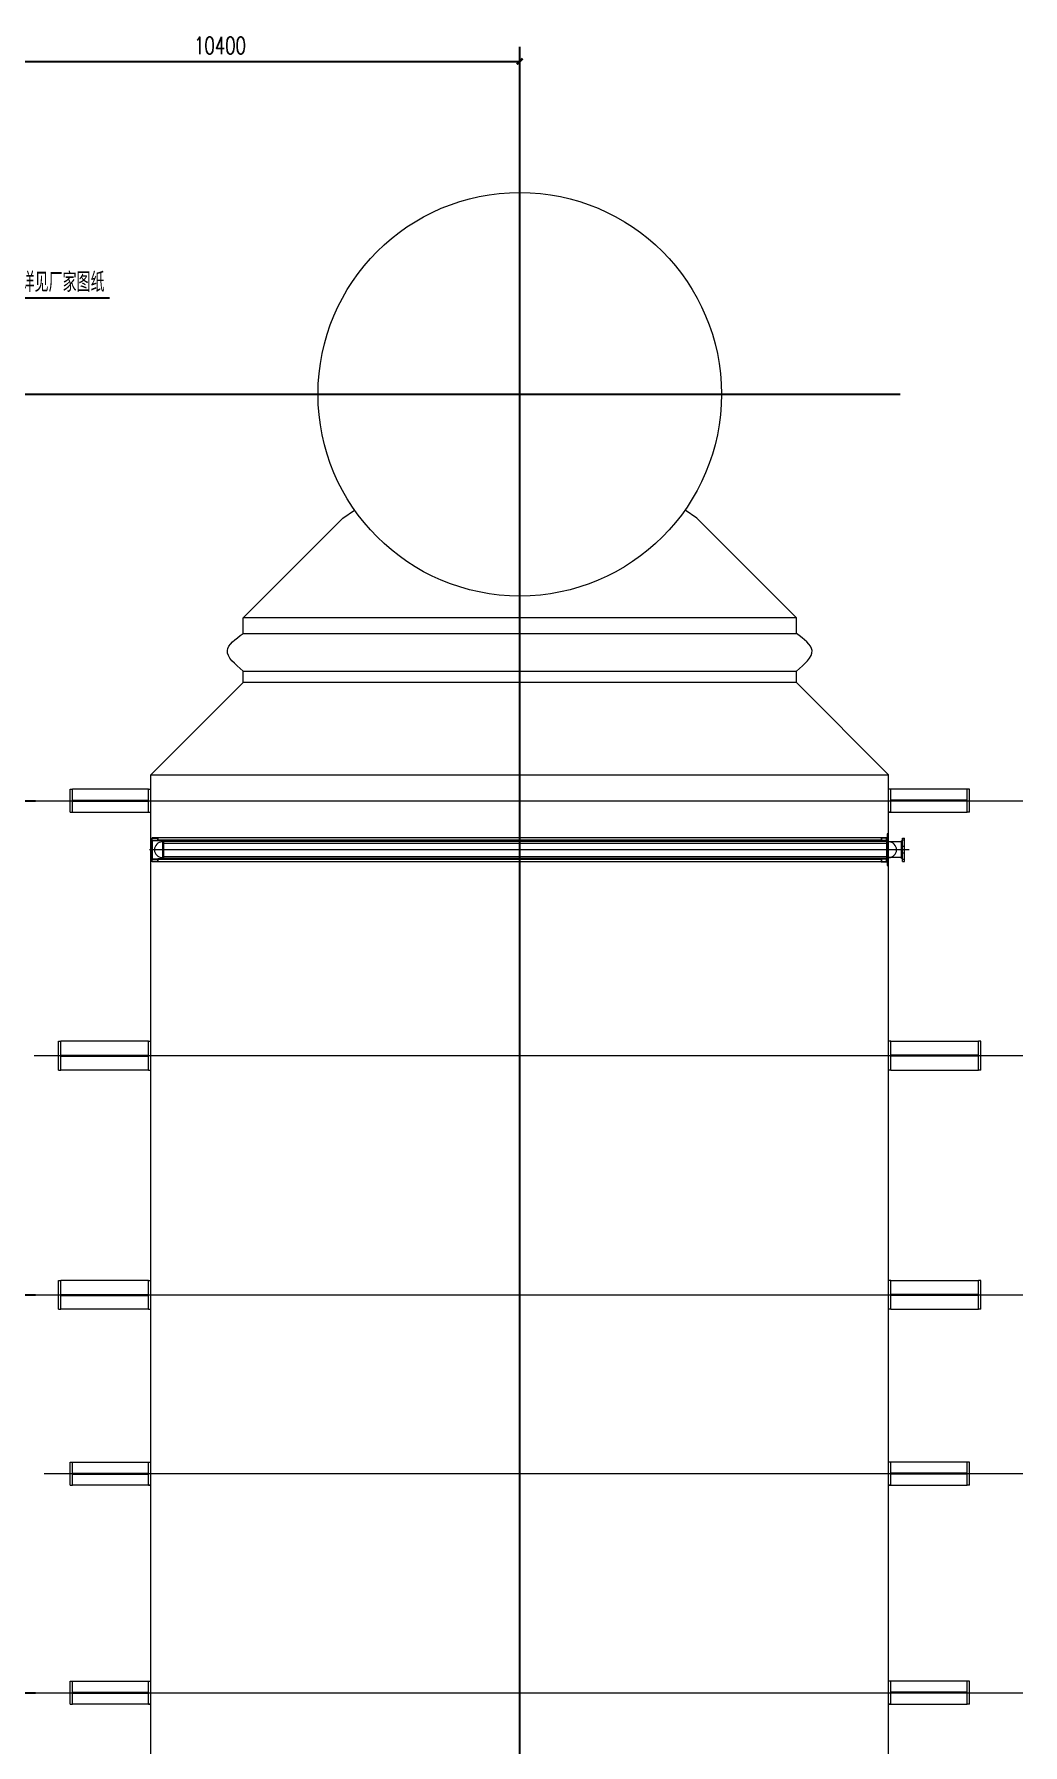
# Model space of a CAD drawing. Extents: x 32557 to 180454, y 33555 to 87700.
# Drawn here: x 107816 to 124967, y 52306 to 81974 of the extents above; entities that cross this region are included whole.
import ezdxf

# ---------------------------------------------------------------- set-up
doc = ezdxf.new("R2010")
doc.units = 0
doc.header["$LTSCALE"] = 1000
doc.header["$MEASUREMENT"] = 0
for name, color, linetype in [('DIM_LEAD', 3, 'Continuous'), ('DOTE', 1, 'Continuous'), ('PUB_DIM', 3, 'Continuous'), ('PUB_TEXT', 7, 'Continuous')]:
    doc.layers.add(name, color=color, linetype=linetype)
doc.layers.add('EQUIPMENT', color=191, linetype='Continuous', lineweight=0)
doc.styles.add('_TCH_DIM', font='SIMPLEX', dxfattribs={"bigfont": 'GBCBIG'})
doc.styles.add('_TCH_DIM_T3', font='SIMPLEX', dxfattribs={"width": 0.705882, "bigfont": 'GBCBIG'})
doc.dimstyles.new('_TCH_ARCH&&100', dxfattribs={"dimtxt": 297.5, "dimasz": 100, "dimexe": 250, "dimexo": 300, "dimgap": 126.25, "dimtad": 1, "dimdec": 0, "dimzin": 0, "dimdsep": 46, "dimtxsty": '_TCH_DIM_T3', "dimblk": 'ARCHTICK', "dimcen": 0.09, "dimclrt": 7, "dimazin": 2, "dimtfac": 1, "dimtdec": 0, "dimtix": 1, "dimtmove": 2, "dimatfit": 3, "dimfxl": 0, "dimtolj": 1, "dimtzin": 0, "dimarcsym": 0})

# ---------------------------------------------------------------- blocks, each defined once
blk = doc.blocks.new('sdfsdaf')
at = {"layer": 'EQUIPMENT'}
for p, q in [((-3072, -2151), (-2867, -2008)), ((3072, -2151), (2867, -2008)), ((-3072, -2151), (-4800, -3879)), ((4800, -3879), (3072, -2151)), ((-4800, -4150), (-4800, -3879)), ((4800, -3879), (-4800, -3879)), ((-4800, -4150), (4800, -4150)), ((4800, -4150), (4800, -3879)), ((-6400, -6600), (-4800, -5000)), ((-4806, -4800), (4800, -4800)), ((-4800, -5000), (-4800, -4800)), ((4800, -5000), (-4800, -5000)), ((4800, -5000), (4800, -4800)), ((6400, -6600), (4800, -5000)), ((-6400, -32850), (-6400, -6600)), ((-6400, -6600), (6400, -6600)), ((6400, -32850), (6400, -6600)), ((-8424, -7050), (8727, -7050)), ((-7800, -6850), (-7760, -6850)), ((-7800, -7250), (-7800, -6850)), ((-7800, -6911), (-7800, -6850)), ((-6440, -6850), (-7760, -6850)), ((-7760, -7042), (-7760, -6850)), ((-7760, -7042), (-6440, -7042)), ((-7760, -7250), (-7760, -7058)), ((-7760, -7058), (-6440, -7058)), ((-6440, -7042), (-6440, -6850)), ((-6440, -6850), (-6400, -6850)), ((-6440, -7250), (-6440, -7058)), ((-6400, -7250), (-6400, -6850)), ((-6400, -6911), (-6400, -6850)), ((7760, -6850), (6400, -6850)), ((6440, -6850), (6400, -6850)), ((6400, -7250), (6400, -6850)), ((6400, -6861), (6400, -6850)), ((6440, -7042), (6440, -6850)), ((7760, -7042), (6440, -7042)), ((6440, -7250), (6440, -7058)), ((7760, -7058), (6440, -7058)), ((7760, -7042), (7760, -6850)), ((7800, -6850), (7760, -6850)), ((7760, -7250), (7760, -7058)), ((7800, -7250), (7800, -6850)), ((7800, -6861), (7800, -6850)), ((-7800, -7250), (-7800, -7189)), ((-7800, -7250), (-7760, -7250)), ((-7760, -7250), (-6440, -7250)), ((-6440, -7250), (-6400, -7250)), ((-6400, -7250), (-6400, -7189)), ((6400, -7250), (6400, -7189)), ((6400, -7250), (7760, -7250)), ((6440, -7250), (6400, -7250)), ((7800, -7250), (7760, -7250)), ((7800, -7250), (7800, -7189)), ((6370, -7693), (-6380, -7693)), ((-6380, -7743), (-6380, -7693)), ((-6380, -7693), (-6280, -7693)), ((-6380, -8108), (-6380, -7693)), ((-6375, -7738), (-6375, -7698)), ((-6375, -7698), (-6285, -7698)), ((-6285, -7698), (-6285, -7738)), ((-6280, -7693), (-6280, -7743)), ((6370, -7693), (6270, -7693)), ((6270, -7693), (6270, -7743)), ((6365, -7698), (6275, -7698)), ((6275, -7698), (6275, -7738)), ((6365, -7738), (6365, -7698)), ((6370, -8108), (6370, -7693)), ((6370, -7743), (6370, -7693)), ((6400, -7625), (6375, -7625)), ((6375, -7625), (6375, -8175)), ((6400, -8175), (6400, -7625)), ((6643, -8103), (6643, -7698)), ((6643, -7698), (6673, -7698)), ((6673, -8103), (6673, -7698)), ((6754, -7900), (-6425, -7900)), ((-6280, -7743), (-6380, -7743)), ((-6285, -7738), (-6375, -7738)), ((-6370, -8058), (-6370, -7743)), ((6270, -7735), (-6280, -7735)), ((6270, -7743), (-6280, -7743)), ((-6202, -7764), (-6200, -7764)), ((-6200, -7753), (6375, -7753)), ((-6175, -7753), (-6200, -7753)), ((-6200, -7753), (-6200, -8048)), ((-6175, -8048), (-6175, -7753)), ((-6175, -7783), (6375, -7783)), ((6370, -7743), (6270, -7743)), ((6365, -7738), (6275, -7738)), ((6402, -7764), (6400, -7764)), ((6625, -7764), (6402, -7764)), ((6637, -7746), (6625, -7746)), ((6625, -8054), (6625, -7746)), ((6678, -7731), (6638, -7731)), ((6678, -7843), (6638, -7843)), ((6678, -7957), (6638, -7957)), ((6673, -7738), (6675, -7738)), ((6675, -8062), (6675, -7738)), ((-6380, -8058), (-6280, -8058)), ((-6380, -8108), (-6380, -8058)), ((6370, -8108), (-6380, -8108)), ((-6280, -8108), (-6380, -8108)), ((-6375, -8063), (-6285, -8063)), ((-6375, -8103), (-6375, -8063)), ((-6285, -8103), (-6375, -8103)), ((-6285, -8063), (-6285, -8103)), ((-6280, -8058), (-6280, -8108)), ((6270, -8058), (-6280, -8058)), ((6270, -8066), (-6280, -8066)), ((-6202, -8037), (-6200, -8037)), ((-6200, -8048), (6375, -8048)), ((-6200, -8048), (-6175, -8048)), ((-6175, -8018), (6375, -8018)), ((6370, -8058), (6270, -8058)), ((6370, -8058), (6270, -8058)), ((6270, -8058), (6270, -8108)), ((6270, -8108), (6370, -8108)), ((6365, -8063), (6275, -8063)), ((6275, -8063), (6275, -8103)), ((6275, -8103), (6365, -8103)), ((6365, -8103), (6365, -8063)), ((6370, -8108), (6370, -8058)), ((6375, -8175), (6400, -8175)), ((6402, -8037), (6400, -8037)), ((6625, -8037), (6402, -8037)), ((6637, -8054), (6625, -8054)), ((6678, -8069), (6638, -8069)), ((6643, -8103), (6673, -8103)), ((6673, -8062), (6675, -8062)), ((-8000, -11281), (-8000, -11220)), ((-8000, -11720), (-8000, -11220)), ((-8000, -11220), (-7960, -11220)), ((-7960, -11462), (-7960, -11220)), ((-6440, -11220), (-7960, -11220)), ((-6440, -11220), (-6400, -11220)), ((-6440, -11462), (-6440, -11220)), ((-6400, -11281), (-6400, -11220)), ((-6400, -11720), (-6400, -11220)), ((6400, -11281), (6400, -11220)), ((6400, -11720), (6400, -11220)), ((6440, -11220), (6400, -11220)), ((6440, -11462), (6440, -11220)), ((6440, -11220), (7960, -11220)), ((8000, -11220), (7960, -11220)), ((7960, -11462), (7960, -11220)), ((8000, -11281), (8000, -11220)), ((8000, -11720), (8000, -11220)), ((-8424, -11470), (8727, -11470)), ((-7960, -11462), (-6440, -11462)), ((-7960, -11478), (-6440, -11478)), ((-7960, -11720), (-7960, -11478)), ((-6440, -11720), (-6440, -11478)), ((7960, -11462), (6440, -11462)), ((7960, -11478), (6440, -11478)), ((6440, -11720), (6440, -11478)), ((7960, -11720), (7960, -11478)), ((-8000, -11720), (-8000, -11659)), ((-8000, -11720), (-7960, -11720)), ((-6440, -11720), (-7960, -11720)), ((-6440, -11720), (-6400, -11720)), ((-6400, -11720), (-6400, -11659)), ((6400, -11720), (6400, -11659)), ((6440, -11720), (6400, -11720)), ((6440, -11720), (7960, -11720)), ((8000, -11720), (7960, -11720)), ((8000, -11720), (8000, -11659)), ((-8000, -15370), (-7960, -15370)), ((-8000, -15870), (-8000, -15370)), ((-8000, -15431), (-8000, -15370)), ((-6440, -15370), (-7960, -15370)), ((-7960, -15612), (-7960, -15370)), ((-6440, -15612), (-6440, -15370)), ((-6440, -15370), (-6400, -15370)), ((-6400, -15870), (-6400, -15370)), ((-6400, -15431), (-6400, -15370)), ((6440, -15370), (6400, -15370)), ((6400, -15870), (6400, -15370)), ((6400, -15431), (6400, -15370)), ((6440, -15370), (7960, -15370)), ((6440, -15612), (6440, -15370)), ((7960, -15612), (7960, -15370)), ((8000, -15370), (7960, -15370)), ((8000, -15870), (8000, -15370)), ((8000, -15431), (8000, -15370)), ((-8424, -15620), (8727, -15620)), ((-7960, -15612), (-6440, -15612)), ((-7960, -15870), (-7960, -15628)), ((-7960, -15628), (-6440, -15628)), ((-6440, -15870), (-6440, -15628)), ((7960, -15612), (6440, -15612)), ((6440, -15870), (6440, -15628)), ((7960, -15628), (6440, -15628)), ((7960, -15870), (7960, -15628)), ((-8000, -15870), (-8000, -15809)), ((-8000, -15870), (-7960, -15870)), ((-6440, -15870), (-7960, -15870)), ((-6440, -15870), (-6400, -15870)), ((-6400, -15870), (-6400, -15809)), ((6400, -15870), (6400, -15809)), ((6440, -15870), (6400, -15870)), ((6440, -15870), (7960, -15870)), ((8000, -15870), (7960, -15870)), ((8000, -15870), (8000, -15809)), ((-7800, -18520), (-7760, -18520)), ((-7800, -18920), (-7800, -18520)), ((-7800, -18581), (-7800, -18520)), ((-7760, -18520), (-6400, -18520)), ((-7760, -18712), (-7760, -18520)), ((-6440, -18712), (-6440, -18520)), ((-6440, -18520), (-6400, -18520)), ((-6400, -18920), (-6400, -18520)), ((-6400, -18581), (-6400, -18520)), ((7760, -18520), (6400, -18520)), ((6440, -18520), (6400, -18520)), ((6400, -18920), (6400, -18520)), ((6400, -18531), (6400, -18520)), ((6440, -18712), (6440, -18520)), ((7760, -18712), (7760, -18520)), ((7800, -18520), (7760, -18520)), ((7800, -18920), (7800, -18520)), ((7800, -18531), (7800, -18520)), ((-8250, -18720), (8727, -18720)), ((-7800, -18920), (-7800, -18859)), ((-7800, -18920), (-7760, -18920)), ((-7760, -18712), (-6440, -18712)), ((-7760, -18920), (-7760, -18728)), ((-7760, -18728), (-6440, -18728)), ((-6400, -18920), (-7760, -18920)), ((-6440, -18920), (-6440, -18728)), ((-6440, -18920), (-6400, -18920)), ((-6400, -18920), (-6400, -18859)), ((6400, -18920), (6400, -18859)), ((6400, -18920), (7760, -18920)), ((6440, -18920), (6400, -18920)), ((7760, -18712), (6440, -18712)), ((6440, -18920), (6440, -18728)), ((7760, -18728), (6440, -18728)), ((7760, -18920), (7760, -18728)), ((7800, -18920), (7760, -18920)), ((7800, -18920), (7800, -18859)), ((-8424, -22520), (8727, -22520)), ((-7800, -22381), (-7800, -22320)), ((-7800, -22720), (-7800, -22320)), ((-7800, -22320), (-7760, -22320)), ((-7760, -22512), (-7760, -22320)), ((-7760, -22320), (-6400, -22320)), ((-7760, -22512), (-6440, -22512)), ((-7760, -22528), (-6440, -22528)), ((-7760, -22720), (-7760, -22528)), ((-6440, -22320), (-6400, -22320)), ((-6440, -22512), (-6440, -22320)), ((-6440, -22720), (-6440, -22528)), ((-6400, -22381), (-6400, -22320)), ((-6400, -22720), (-6400, -22320)), ((6400, -22331), (6400, -22320)), ((6400, -22720), (6400, -22320)), ((6440, -22320), (6400, -22320)), ((7760, -22320), (6400, -22320)), ((6440, -22512), (6440, -22320)), ((7760, -22512), (6440, -22512)), ((7760, -22528), (6440, -22528)), ((6440, -22720), (6440, -22528)), ((7800, -22320), (7760, -22320)), ((7760, -22512), (7760, -22320)), ((7760, -22720), (7760, -22528)), ((7800, -22331), (7800, -22320)), ((7800, -22720), (7800, -22320)), ((-7800, -22720), (-7800, -22659)), ((-7800, -22720), (-7760, -22720)), ((-6400, -22720), (-7760, -22720)), ((-6440, -22720), (-6400, -22720)), ((-6400, -22720), (-6400, -22659)), ((6400, -22720), (6400, -22659)), ((6440, -22720), (6400, -22720)), ((6400, -22720), (7760, -22720)), ((7800, -22720), (7760, -22720)), ((7800, -22720), (7800, -22659))]:
    blk.add_line(p, q, dxfattribs=at)
blk.add_circle((0, 0), 3500, dxfattribs=at)
for centre, radius, start, end in [((-6202, -7900), 136, 90, 270), ((6402, -7900), 136, 270, 90), ((6637, -7740), 6, 270, 0), ((6637, -8060), 6, 0, 90)]:
    blk.add_arc(centre, radius, start, end, dxfattribs=at)
for points in [[(-4800, -4800), (-5073, -4446), (-4800, -4150)], [(4800, -4800), (5073, -4446), (4800, -4150)]]:
    blk.add_spline(points, degree=3, dxfattribs=at)
blk = doc.blocks.new('_ArchTick')
at = {"color": 0, "linetype": 'ByBlock', "const_width": 0.4}
blk.add_lwpolyline([(-0.5, -0.5), (0.5, 0.5)], dxfattribs=at)
blk = doc.blocks.new('*D45')
at = {"layer": 'Defpoints', "color": 0, "transparency": 16777216}
for p in [(116239, 81503), (105839, 79875), (116239, 79875)]:
    blk.add_point(p, dxfattribs=at)
at = {"layer": 'PUB_DIM', "color": 0, "lineweight": -2, "transparency": 16777216}
for p, q in [((105839, 80175), (105839, 81753)), ((116239, 80175), (116239, 81753)), ((105839, 81503), (116239, 81503))]:
    blk.add_line(p, q, dxfattribs=at)
at = {"layer": 'PUB_DIM', "color": 0, "lineweight": -2, "transparency": 16777216, "xscale": 100, "yscale": 100, "zscale": 100, "rotation": 180}
blk.add_blockref('_ArchTick', (105839, 81503), dxfattribs=at)
at = {"layer": 'PUB_DIM', "color": 0, "lineweight": -2, "transparency": 16777216, "xscale": 100, "yscale": 100, "zscale": 100}
blk.add_blockref('_ArchTick', (116239, 81503), dxfattribs=at)
at = {"layer": 'PUB_DIM', "color": 7, "transparency": 16777216, "insert": (111039, 81778), "char_height": 297.5, "attachment_point": 5, "style": '_TCH_DIM_T3'}
blk.add_mtext('\\A1;10400', dxfattribs=at)

msp = doc.modelspace()

# ---------------------------------------------------------------- linework, layer by layer
at = {"layer": 'DIM_LEAD'}
msp.add_line((105221.3, 77398.6), (109123.1, 77398.6), dxfattribs=at)
at = {"layer": 'DOTE'}
for p, q in [((94139.3, 75729.1), (122839.2, 75729.1)), ((94139.3, 68679.1), (107839.3, 68679.1)), ((94139.3, 60109.1), (107839.3, 60109.1)), ((94139.3, 53209.1), (107839.3, 53209.1))]:
    msp.add_line(p, q, dxfattribs=at)
msp.add_lwpolyline([(116239.3, 37467), (116239.3, 80486.1)], dxfattribs=at)

# ---------------------------------------------------------------- block references
at = {"layer": 'EQUIPMENT'}
msp.add_blockref('sdfsdaf', (116239.3, 75729.1), dxfattribs=at)

# ---------------------------------------------------------------- texts
at = {"layer": 'PUB_TEXT', "style": '_TCH_DIM'}
msp.add_text('钢梯详见厂家图纸', height=337.59, dxfattribs=at).set_placement((107093.1, 77503.6))

# ---------------------------------------------------------------- dimensions: what is measured, and where the dimension line sits
at = {"layer": 'PUB_DIM'}
dim = msp.add_aligned_dim(p1=(105839.3, 79875.2), p2=(116239.3, 79875.2), distance=1628.1, dimstyle='_TCH_ARCH&&100', dxfattribs=at)
dim.commit()
dim.dimension.update_dxf_attribs({"geometry": '*D45', "text_midpoint": (111039.3, 81778.3)})

doc.saveas('drawing.dxf')
